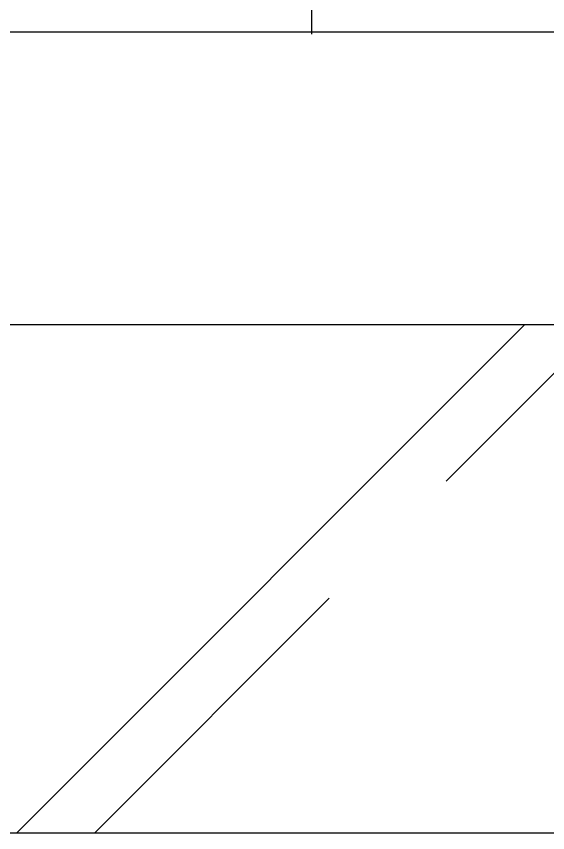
# Model space of a CAD drawing. Extents: x -437689 to -407696, y -55787 to -37037.
# Drawn here: x -433716.3 to -433596, y -41044.2 to -40859.5 of the extents above; entities that cross this region are included whole.
import ezdxf

# ---------------------------------------------------------------- set-up
doc = ezdxf.new("R2010")
doc.units = 0
doc.header["$LTSCALE"] = 150
doc.header["$MEASUREMENT"] = 0
doc.linetypes.add('DASHDOT', pattern=[1, 0.5, -0.25, 0, -0.25])
doc.linetypes.add('DASHED', pattern=[0.75, 0.5, -0.25])
doc.layers.get('0').update_dxf_attribs({"linetype": 'CONTINUOUS'})
doc.layers.add('HAT', color=9, linetype='CONTINUOUS')
doc.layers.add('WALL', color=7, linetype='CONTINUOUS')

msp = doc.modelspace()

# ---------------------------------------------------------------- linework, layer by layer
for p, q in [((-434032.02, -40929.19), (-433352.02, -40929.19)), ((-433917.02, -41044.19), (-433467.02, -41044.19))]:
    msp.add_line(p, q)
at = {"layer": 'HAT'}
msp.add_line((-433716.24, -41044.19), (-433601.24, -40929.19), dxfattribs=at)
at = {"layer": 'HAT', "linetype": 'DASHED'}
msp.add_line((-433698.56, -41044.19), (-433583.56, -40929.19), dxfattribs=at)
at = {"layer": 'WALL', "color": 9, "linetype": 'DASHDOT', "ltscale": 900}
msp.add_line((-433649.54, -40738.52), (-433649.54, -40863.52), dxfattribs=at)
at = {"layer": 'WALL', "color": 9}
msp.add_line((-433274.54, -40863.08), (-435242.04, -40863.08), dxfattribs=at)

doc.saveas('drawing.dxf')
